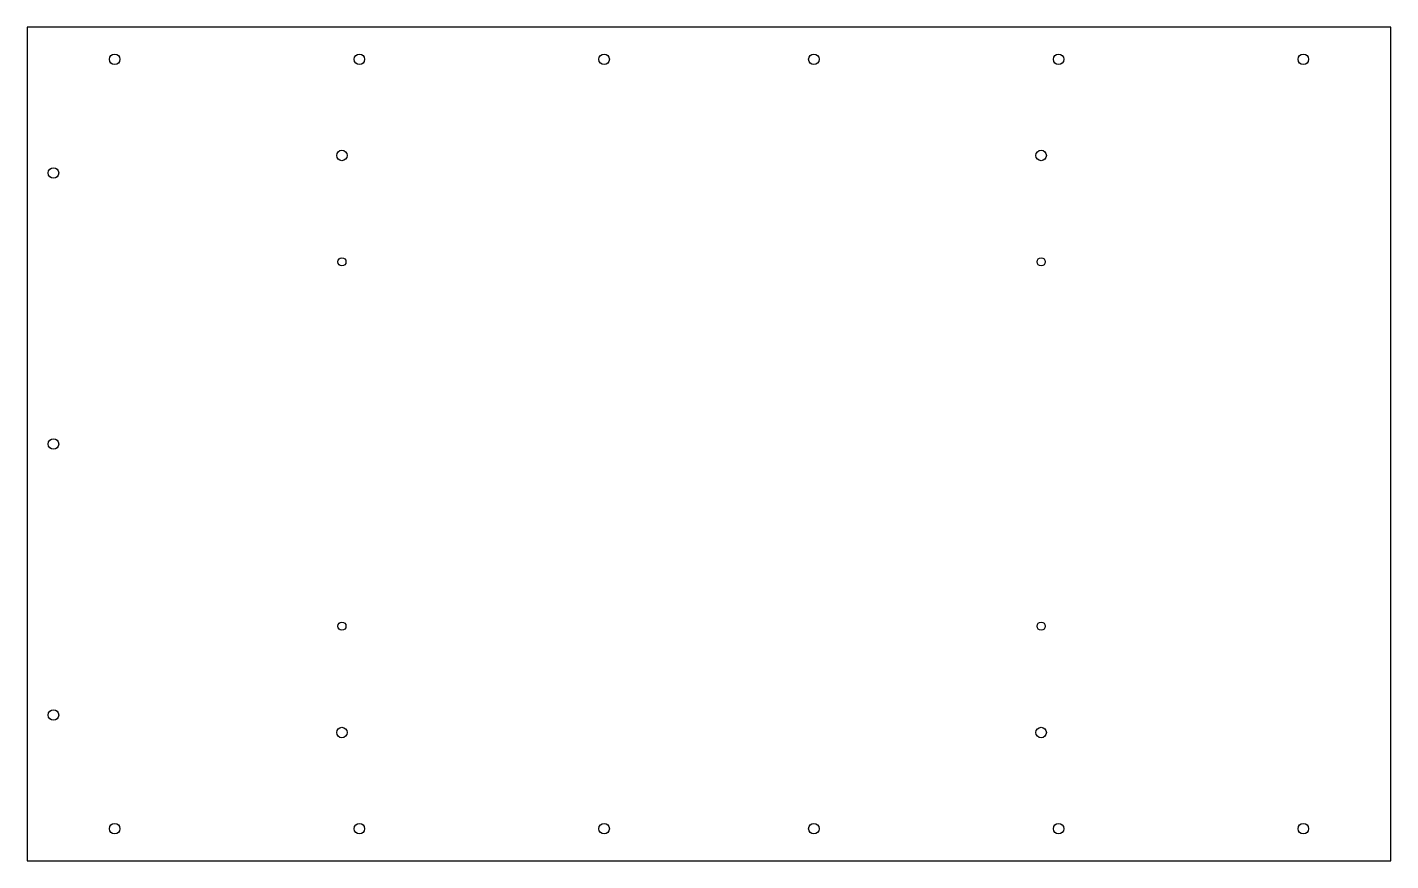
# Model space of a CAD drawing. Header units: millimetres. Extents: x 0 to 2340, y 0 to 1430.
import ezdxf

# ---------------------------------------------------------------- set-up
doc = ezdxf.new("R2010")
doc.units = ezdxf.units.MM
doc.layers.add('CORTE', color=7, linetype='CONTINUOUS')

msp = doc.modelspace()

# ---------------------------------------------------------------- linework, layer by layer
at = {"layer": 'CORTE'}
msp.add_lwpolyline([(0, 0), (2340, 0), (2340, 1430), (0, 1430)], close=True, dxfattribs=at)
for centre, radius in [((150, 1375), 9), ((570, 1375), 9), ((990, 1375), 9), ((1350, 1375), 9), ((1770, 1375), 9), ((2190, 1375), 9), ((540, 1210), 9), ((1740, 1210), 9), ((45, 1180), 9), ((540, 1027.5), 7), ((1740, 1027.5), 7), ((45, 715), 9), ((540, 402.5), 7), ((1740, 402.5), 7), ((45, 250), 9), ((540, 220), 9), ((1740, 220), 9), ((150, 55), 9), ((570, 55), 9), ((990, 55), 9), ((1350, 55), 9), ((1770, 55), 9), ((2190, 55), 9)]:
    msp.add_circle(centre, radius, dxfattribs=at)

doc.saveas('drawing.dxf')
